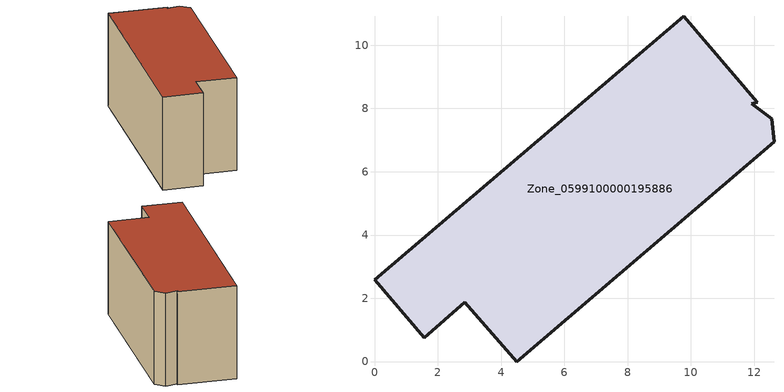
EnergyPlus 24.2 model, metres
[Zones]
Zone_0599100000195886
 floor ground (C_G): 0,2.59 9.78,10.91 12.1,8.2 11.92,8.15 12.56,7.67 12.63,6.95 4.49,0 2.86,1.87 1.58,0.76 z0
 wall outside (C_F): 9.78,10.91 0,2.59 1.58,0.76 2.86,1.87 4.49,0 12.63,6.95 12.56,7.67 11.92,8.15 12.1,8.2 9.78,10.91 z0:5.88
 roof outside (C_R): 11.92,8.15 12.1,8.2 9.78,10.91 0,2.59 1.58,0.76 2.86,1.87 4.49,0 12.63,6.95 12.56,7.67 z5.88
[BUILDING]
Pand.0599100000195886: North Axis=0; Terrain=City; Loads Convergence Tolerance Value=0.04; Temperature Convergence Tolerance Value=0.4; Solar Distribution=FullExterior; Maximum Number of Warmup Days=25; Minimum Number of Warmup Days=1
[Site:Location]
Rotterdam.The.Hague.AP_ZH_NLD Design_Conditions: Latitude=51.96; Longitude=4.45; Time Zone=1; Elevation=-4.5
[SITE:GROUNDTEMPERATURE:BUILDINGSURFACE]
18, 18, 18, 18, 18, 18, 18, 18, 18, 18, 18, 18
[MATERIAL] Thermal Absorptance=0.9; Solar Absorptance=0.7; Visible Absorptance=0.7
Name | Roughness | Thickness | Conductivity | Density | Specific Heat
G.TI.1946 | MediumSmooth | 0.15 | 1 | 540 | 1210
F.TI.1946 | Rough | 0.3 | 0.857143 | 1920 | 840
R.TI.1946 | MediumRough | 0.2 | 0.1 | 1500 | 1000
[CONSTRUCTION]
C_G: G.TI.1946
C_F: F.TI.1946
C_R: R.TI.1946
[ZONE]
Zone_0599100000195886: Type=1; Multiplier=1; Ceiling Height=Autocalculate; Volume=Autocalculate; Floor Area=autocalculate; Part of Total Floor Area=Yes
[ZONEINFILTRATION:DESIGNFLOWRATE]
Infil_Zone_0599100000195886: Zone or ZoneList or Space or SpaceList=Zone_0599100000195886; Schedule=AlwaysOn; Design Flow Rate Calculation Method=Flow/Area; Flow Rate per Floor Area=0.003; Constant Term Coefficient=1; Temperature Term Coefficient=0; Velocity Term Coefficient=0; Velocity Squared Term Coefficient=0
[HVACTEMPLATE:ZONE:IDEALLOADSAIRSYSTEM]
Zone_0599100000195886: Maximum Heating Supply Air Temperature=50; Minimum Cooling Supply Air Temperature=13; Maximum Heating Supply Air Humidity Ratio=0.0156; Minimum Cooling Supply Air Humidity Ratio=0.0077; Heating Limit=NoLimit; Cooling Limit=NoLimit; Dehumidification Control Type=ConstantSensibleHeatRatio; Cooling Sensible Heat Ratio=0.7; Dehumidification Setpoint=60; Humidification Control Type=None; Humidification Setpoint=30; Outdoor Air Method=None; Outdoor Air Flow Rate per Person=0.00944; Outdoor Air Flow Rate per Zone Floor Area=0; Outdoor Air Flow Rate per Zone=0; Demand Controlled Ventilation Type=None; Outdoor Air Economizer Type=NoEconomizer; Heat Recovery Type=None; Sensible Heat Recovery Effectiveness=0.7; Latent Heat Recovery Effectiveness=0.65
[ZONECONTROL:THERMOSTAT]
ThermostatControl_Zone_0599100000195886: Zone or ZoneList=Zone_0599100000195886; Control Type Schedule=DualSetpointControlType; Control 1=Thermostat_Zone_0599100000195886; Temperature Difference Between Cutout And Setpoint=0
[THERMOSTATSETPOINT:DUALSETPOINT]
Thermostat_Zone_0599100000195886: Heating Setpoint Temperature Schedule=HeatingSetpoint_Zone_0599100000195886; Cooling Setpoint Temperature Schedule=CoolingSetpoint_Zone_0599100000195886
[SCHEDULE:COMPACT]
HeatingSetpoint_Zone_0599100000195886: Through: 12/31, For: AllDays, Until: 24:00, 21
CoolingSetpoint_Zone_0599100000195886: Through: 12/31, For: AllDays, Until: 24:00, 24
DualSetpointControlType: Through: 12/31, For: AllDays, Until: 24:00, 4
AlwaysOn: Through: 12/31, For: AllDays, Until: 24:00, 1
